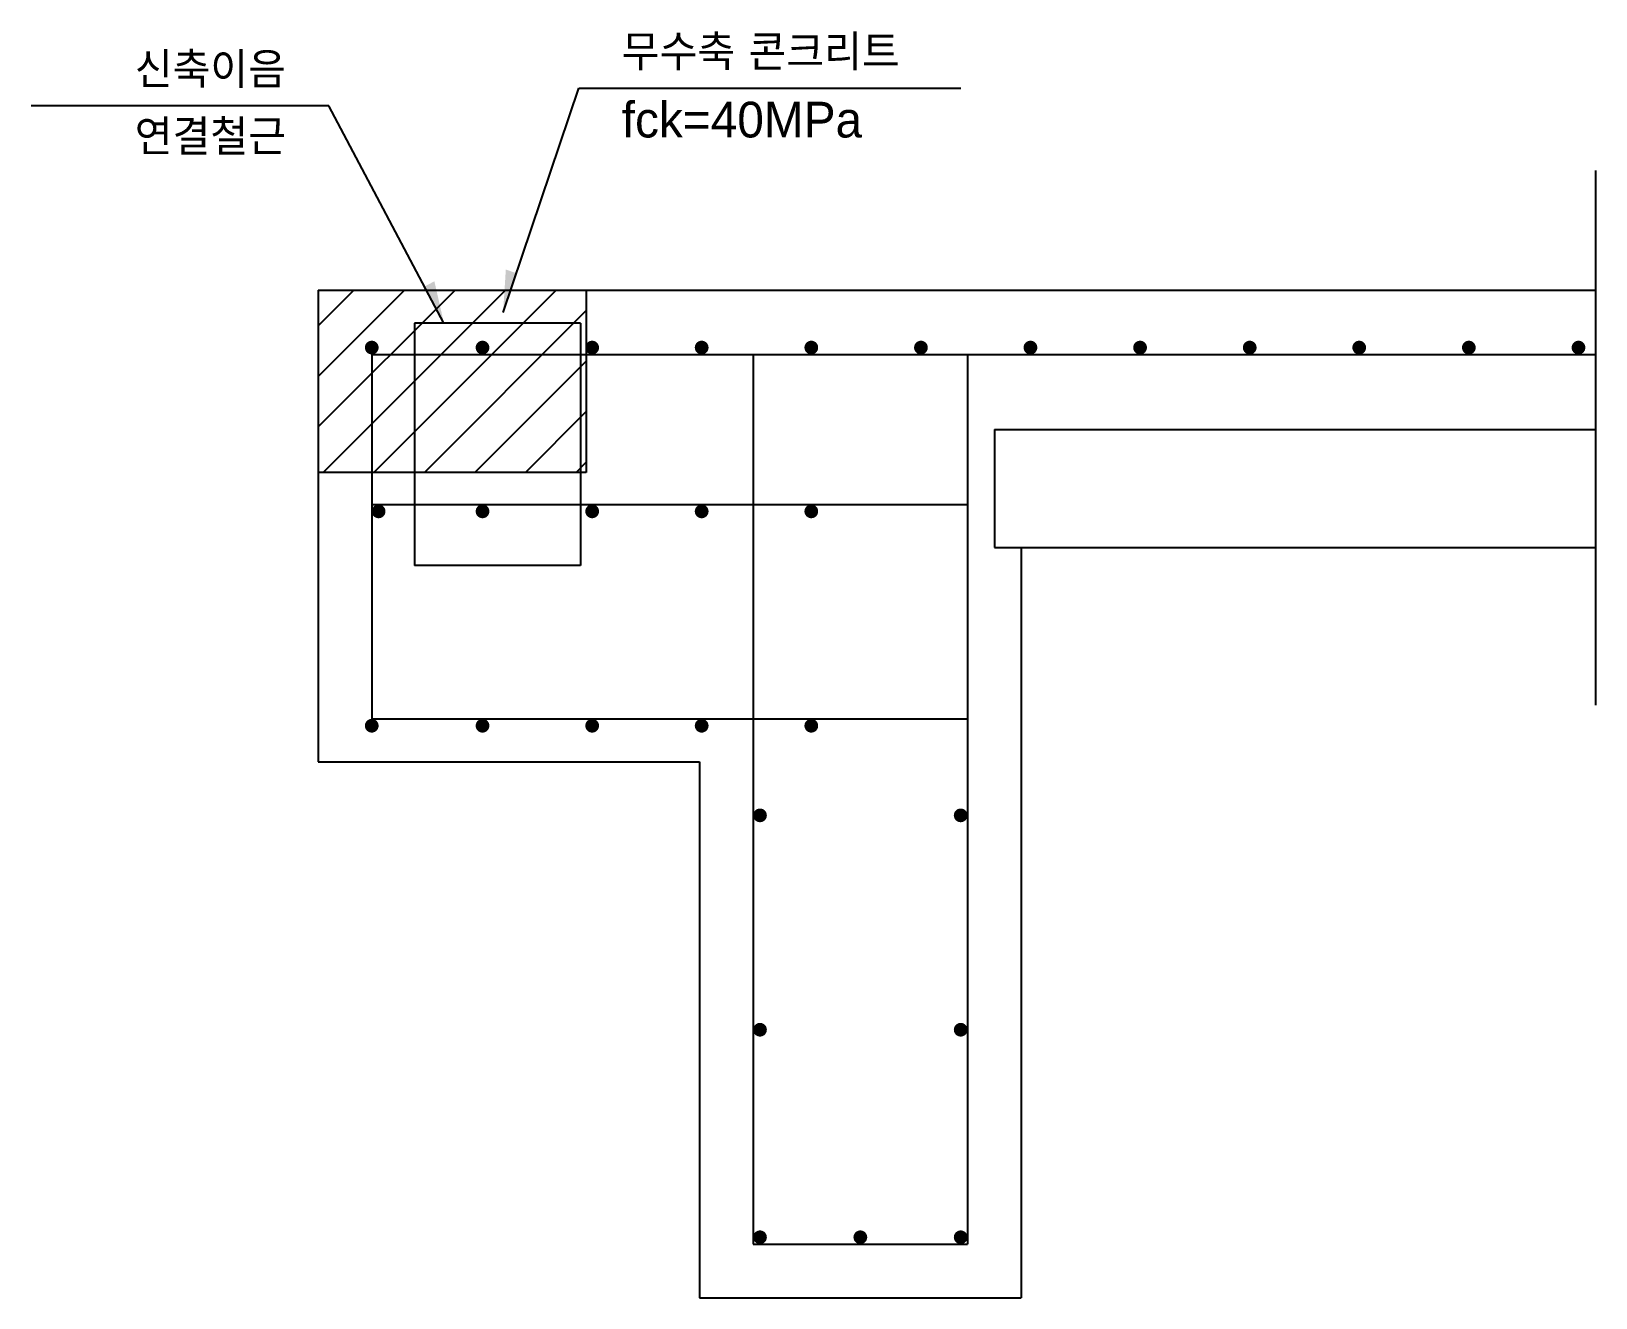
# Model space of a CAD drawing. Header units: millimetres. Extents: x -20 to 89, y -70 to 18.
import ezdxf
from ezdxf.enums import TextEntityAlignment as Align

# ---------------------------------------------------------------- set-up
doc = ezdxf.new("R2010")
doc.units = ezdxf.units.MM
doc.header["$LTSCALE"] = 500
doc.header["$MEASUREMENT"] = 0
doc.linetypes.add('CENTER', pattern=[2, 1.25, -0.25, 0.25, -0.25])
doc.layers.add('rebar', color=6, linetype='Continuous')
doc.layers.add('stru', color=4, linetype='Continuous')
doc.styles.add('GHS', font='djdg.shx', dxfattribs={"bigfont": 'ghs.shx'})

# ---------------------------------------------------------------- blocks, each defined once
blk = doc.blocks.new('arw1')
at = {"color": 1}
blk.add_solid([(0, 0), (2.9, 0.78), (2.9, 0)], dxfattribs=at)

msp = doc.modelspace()

# ---------------------------------------------------------------- hatches: boundary and pattern name
at = {"layer": 'stru'}
h = msp.add_hatch(dxfattribs=at)
h.set_pattern_fill('ANSI31', color=1, scale=20, style=0)
h.set_pattern_definition([(45, (-31147.5566, 5750.306), (-1.76776695, 1.76776695), [])])
h.paths.add_polyline_path([(18.75, 0), (0, 0), (0, -12.75), (18.75, -12.75)])

# ---------------------------------------------------------------- linework, layer by layer
at = {"color": 1}
for p, q in [((12.94, -1.56), (18.24, 14.13)), ((18.24, 14.13), (44.97, 14.13)), ((0.75, 12.9), (-20.07, 12.9)), ((8.8, -2.31), (0.75, 12.9))]:
    msp.add_line(p, q, dxfattribs=at)
at = {"color": 1, "linetype": 'CENTER'}
msp.add_line((89.37, 8.36), (89.37, -29.05), dxfattribs=at)
at = {"color": 7, "const_width": 0.48}
for points in [[(3.51, -4.02, 1), (3.99, -4.02, 1)], [(11.26, -4.02, 1), (11.74, -4.02, 1)], [(18.93, -4.02, 1), (19.41, -4.02, 1)], [(26.59, -4.02, 1), (27.07, -4.02, 1)], [(34.26, -4.02, 1), (34.74, -4.02, 1)], [(41.93, -4.02, 1), (42.41, -4.02, 1)], [(49.59, -4.02, 1), (50.07, -4.02, 1)], [(57.26, -4.02, 1), (57.74, -4.02, 1)], [(64.93, -4.02, 1), (65.41, -4.02, 1)], [(72.59, -4.02, 1), (73.07, -4.02, 1)], [(80.26, -4.02, 1), (80.74, -4.02, 1)], [(87.93, -4.02, 1), (88.41, -4.02, 1)], [(3.99, -15.48, 1), (4.47, -15.48, 1)], [(11.26, -15.48, 1), (11.74, -15.48, 1)], [(18.93, -15.48, 1), (19.41, -15.48, 1)], [(26.59, -15.48, 1), (27.07, -15.48, 1)], [(34.26, -15.48, 1), (34.74, -15.48, 1)], [(3.51, -30.48, 1), (3.99, -30.48, 1)], [(11.26, -30.48, 1), (11.74, -30.48, 1)], [(18.93, -30.48, 1), (19.41, -30.48, 1)], [(26.59, -30.48, 1), (27.07, -30.48, 1)], [(34.26, -30.48, 1), (34.74, -30.48, 1)], [(30.67, -36.75, 1), (31.15, -36.75, 1)], [(44.71, -36.75, 1), (45.19, -36.75, 1)], [(30.67, -51.75, 1), (31.15, -51.75, 1)], [(44.71, -51.75, 1), (45.19, -51.75, 1)], [(30.67, -66.27, 1), (31.15, -66.27, 1)], [(37.69, -66.27, 1), (38.17, -66.27, 1)], [(44.71, -66.27, 1), (45.19, -66.27, 1)]]:
    msp.add_lwpolyline(points, format="xyb", close=True, dxfattribs=at)
at = {"layer": 'rebar'}
for p, q in [((18.35, -2.31), (6.75, -2.31)), ((6.75, -2.31), (6.75, -19.27)), ((18.35, -2.31), (18.35, -19.27)), ((18.35, -19.27), (6.75, -19.27))]:
    msp.add_line(p, q, dxfattribs=at)
at = {"layer": 'rebar', "color": 6}
for p, q in [((3.75, -4.5), (89.37, -4.5)), ((3.75, -4.5), (3.75, -30)), ((30.43, -4.5), (30.43, -66.75)), ((45.43, -4.5), (45.43, -66.75)), ((3.75, -15), (45.43, -15)), ((3.75, -30), (45.43, -30)), ((30.43, -66.75), (45.43, -66.75))]:
    msp.add_line(p, q, dxfattribs=at)
at = {"layer": 'stru'}
for p, q in [((0, 0), (89.37, 0)), ((0, 0), (0, -33)), ((18.75, 0), (18.75, -12.75)), ((18.75, -12.75), (0, -12.75)), ((49.18, -18), (49.18, -70.5)), ((0, -33), (26.68, -33)), ((26.68, -33), (26.68, -70.5)), ((26.68, -70.5), (49.18, -70.5))]:
    msp.add_line(p, q, dxfattribs=at)
at = {"layer": 'stru', "color": 2}
for p, q in [((47.31, -9.75), (47.31, -18)), ((47.31, -9.75), (89.37, -9.75)), ((47.31, -18), (89.37, -18))]:
    msp.add_line(p, q, dxfattribs=at)

# ---------------------------------------------------------------- block references
at = {"color": 7, "rotation": 71.3418746778826}
msp.add_blockref('arw1', (12.94, -1.56), dxfattribs=at)
at = {"color": 1, "yscale": -1, "rotation": 117.8982278145887}
msp.add_blockref('arw1', (8.8, -2.31), dxfattribs=at)

# ---------------------------------------------------------------- texts
at = {"color": 7, "style": 'GHS'}
for s, p in [('무수축 콘크리트', (21.24, 15.38)), ('fck=40MPa', (21.24, 10.68))]:
    msp.add_text(s, height=2.5, dxfattribs=at).set_placement(p)
for s, p in [('신축이음', (-2.25, 14.15)), ('연결철근', (-2.25, 9.45))]:
    msp.add_text(s, height=2.5, dxfattribs=at).set_placement(p, align=Align.RIGHT)

doc.saveas('drawing.dxf')
